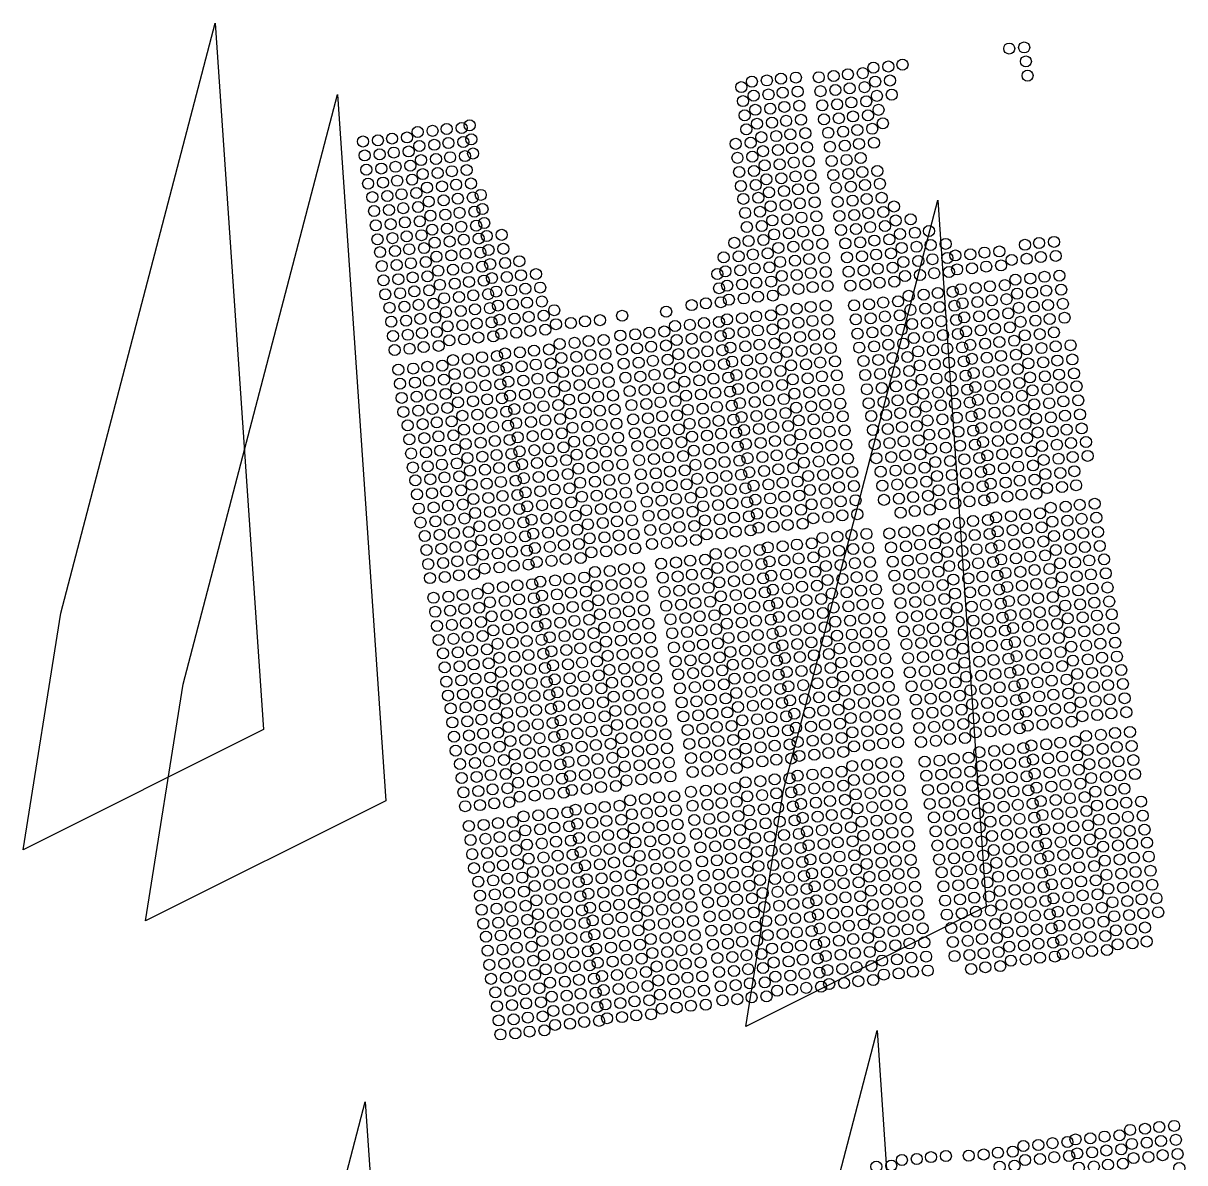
# Model space of a CAD drawing. Header units: inches. Extents: x -133 to 1452, y -237 to 1791.
# Drawn here: x 219.9 to 571.2, y 339.3 to 683.9 of the extents above; entities that cross this region are included whole.
import ezdxf

# ---------------------------------------------------------------- set-up
doc = ezdxf.new("R2010")
doc.units = ezdxf.units.IN
doc.header["$MEASUREMENT"] = 0

msp = doc.modelspace()

# ---------------------------------------------------------------- linework, layer by layer
for p, q in [((231.28, 505.57), (277.93, 683.94)), ((277.93, 683.94), (292.58, 470.33)), ((268.27, 484.05), (314.92, 662.42)), ((314.92, 662.42), (329.57, 448.81)), ((449.85, 452.07), (496.51, 630.44)), ((496.51, 630.44), (511.15, 416.83)), ((219.89, 434.01), (231.28, 505.57)), ((256.88, 412.49), (268.27, 484.05)), ((292.58, 470.33), (219.89, 434.01)), ((438.46, 380.51), (449.85, 452.07)), ((329.57, 448.81), (256.88, 412.49)), ((511.15, 416.83), (438.46, 380.51)), ((431.49, 201.02), (478.14, 379.39)), ((478.14, 379.39), (492.79, 165.78)), ((276.64, 179.46), (323.3, 357.82)), ((323.3, 357.82), (337.94, 144.22))]:
    msp.add_line(p, q)
for centre in [(522.62, 676.62), (518.1, 676.28), (477.04, 670.51), (481.55, 670.85), (485.83, 671.39), (523.14, 672.39), (440.27, 666.29), (444.79, 666.63), (449.07, 667.17), (453.58, 667.51), (460.51, 667.62), (465.02, 667.96), (469.31, 668.5), (473.82, 668.84), (477.56, 666.28), (482.07, 666.62), (523.65, 668.1), (437.06, 664.62), (445.3, 662.4), (449.59, 662.94), (454.1, 663.28), (461.03, 663.39), (465.54, 663.73), (469.83, 664.27), (474.34, 664.61), (482.58, 662.32), (437.57, 660.39), (440.79, 662.06), (454.61, 658.98), (461.54, 659.1), (466.05, 659.44), (470.34, 659.98), (474.85, 660.31), (478.07, 661.98), (438.09, 656.1), (441.3, 657.77), (445.82, 658.11), (450.1, 658.64), (470.85, 655.75), (475.37, 656.08), (478.58, 657.75), (347.97, 651.94), (352.48, 652.28), (354.92, 653.07), (438.6, 651.87), (441.82, 653.54), (446.33, 653.88), (450.62, 654.42), (455.13, 654.75), (462.06, 654.87), (466.57, 655.21), (476.66, 652.02), (479.88, 653.69), (327.16, 648.52), (331.45, 649.06), (335.96, 649.4), (339.18, 651.07), (343.69, 651.4), (355.44, 648.85), (443.12, 649.48), (447.63, 649.81), (451.91, 650.35), (456.43, 650.69), (463.36, 650.81), (467.87, 651.15), (472.15, 651.68), (322.65, 648.18), (331.96, 644.83), (336.48, 645.17), (339.69, 646.84), (344.21, 647.18), (348.49, 647.72), (353, 648.05), (435.39, 647.47), (439.9, 647.81), (443.64, 645.25), (448.15, 645.59), (452.43, 646.12), (456.94, 646.46), (463.87, 646.58), (468.39, 646.92), (472.67, 647.46), (477.18, 647.79), (323.17, 643.95), (327.68, 644.29), (340.21, 642.54), (344.72, 642.88), (349, 643.42), (353.51, 643.76), (355.95, 644.55), (435.91, 643.24), (440.42, 643.58), (448.66, 641.29), (452.94, 641.83), (457.46, 642.17), (464.39, 642.28), (468.9, 642.62), (473.18, 643.16), (323.68, 639.65), (328.19, 639.99), (332.48, 640.53), (336.99, 640.87), (340.72, 638.31), (345.24, 638.65), (349.52, 639.19), (354.03, 639.53), (436.42, 638.94), (440.93, 639.28), (444.15, 640.95), (457.97, 637.94), (464.9, 638.05), (469.42, 638.39), (473.7, 638.93), (478.21, 639.27), (324.2, 635.43), (328.71, 635.76), (332.99, 636.3), (337.51, 636.64), (342.02, 634.25), (346.53, 634.59), (350.82, 635.13), (355.33, 635.47), (436.94, 634.71), (441.45, 635.05), (444.67, 636.72), (449.18, 637.06), (453.46, 637.6), (470.2, 634.5), (474.48, 635.04), (478.99, 635.38), (325.5, 631.36), (330.01, 631.7), (334.29, 632.24), (338.8, 632.58), (351.33, 630.9), (355.85, 631.24), (358.28, 632.03), (437.71, 630.82), (442.23, 631.16), (445.44, 632.83), (449.96, 633.17), (454.24, 633.71), (458.75, 634.05), (465.68, 634.16), (475, 630.81), (479.51, 631.15), (330.53, 627.47), (334.81, 628.01), (339.32, 628.35), (342.54, 630.02), (347.05, 630.36), (358.8, 627.74), (445.96, 628.6), (450.48, 628.94), (454.76, 629.48), (459.27, 629.82), (466.2, 629.93), (470.71, 630.27), (483.24, 628.52), (326.01, 627.14), (335.32, 623.72), (339.83, 624.06), (343.05, 625.73), (347.56, 626.07), (351.85, 626.61), (356.36, 626.94), (438.23, 626.59), (442.75, 626.93), (446.47, 624.3), (450.99, 624.64), (455.27, 625.18), (459.78, 625.52), (466.71, 625.63), (471.23, 625.97), (475.51, 626.51), (480.02, 626.85), (483.76, 624.29), (488.27, 624.63), (326.52, 622.84), (331.04, 623.18), (343.57, 621.5), (348.08, 621.84), (352.36, 622.38), (356.88, 622.71), (359.31, 623.51), (438.74, 622.3), (443.26, 622.63), (451.5, 620.41), (455.79, 620.95), (460.3, 621.29), (467.23, 621.41), (471.74, 621.74), (476.03, 622.28), (480.54, 622.62), (485.05, 620.23), (489.57, 620.57), (493.85, 621.11), (327.04, 618.61), (331.56, 618.95), (335.84, 619.49), (340.35, 619.83), (344.35, 617.6), (348.86, 617.94), (353.14, 618.48), (357.66, 618.82), (360.09, 619.61), (364.61, 619.95), (434.98, 617.53), (439.26, 618.07), (443.77, 618.41), (446.99, 620.07), (457.08, 616.89), (461.6, 617.23), (468.53, 617.34), (473.04, 617.68), (477.32, 618.22), (481.84, 618.56), (494.37, 616.88), (498.88, 617.22), (522.87, 616.94), (527.15, 617.48), (531.66, 617.82), (327.82, 614.72), (332.33, 615.06), (336.62, 615.6), (341.13, 615.93), (344.87, 613.37), (349.38, 613.71), (353.66, 614.25), (358.17, 614.59), (360.61, 615.38), (365.12, 615.72), (436.28, 613.47), (440.56, 614.01), (445.07, 614.34), (448.29, 616.01), (452.8, 616.35), (473.56, 613.45), (477.84, 613.99), (482.35, 614.33), (485.57, 616), (490.08, 616.34), (501.83, 613.71), (506.34, 614.05), (510.62, 614.59), (515.14, 614.93), (527.67, 613.25), (532.18, 613.59), (328.34, 610.49), (332.85, 610.83), (337.14, 611.37), (341.65, 611.71), (354.17, 609.96), (358.69, 610.3), (361.12, 611.09), (365.64, 611.43), (369.92, 611.97), (431.76, 613.13), (441.08, 609.78), (445.59, 610.11), (448.81, 611.78), (453.32, 612.12), (457.6, 612.66), (462.12, 613), (469.05, 613.12), (478.35, 609.7), (482.87, 610.04), (486.08, 611.71), (490.6, 612.05), (494.88, 612.58), (499.39, 612.92), (506.86, 609.82), (511.14, 610.36), (515.65, 610.7), (518.87, 612.37), (523.38, 612.71), (328.85, 606.19), (333.36, 606.53), (337.65, 607.07), (342.16, 607.41), (345.38, 609.08), (349.89, 609.42), (361.64, 606.86), (366.15, 607.2), (370.44, 607.74), (374.95, 608.08), (429.84, 608.11), (432.28, 608.9), (436.79, 609.24), (449.32, 607.49), (453.83, 607.83), (458.11, 608.37), (462.63, 608.71), (469.56, 608.82), (474.07, 609.16), (486.6, 607.48), (491.11, 607.82), (495.4, 608.36), (499.91, 608.69), (502.35, 609.49), (519.98, 606.4), (524.5, 606.73), (528.78, 607.27), (533.29, 607.61), (338.16, 602.84), (342.68, 603.18), (345.89, 604.85), (350.41, 605.19), (354.69, 605.73), (359.2, 606.07), (362.94, 602.8), (367.45, 603.14), (371.73, 603.68), (376.25, 604.01), (430.36, 603.81), (432.79, 604.6), (437.31, 604.94), (441.59, 605.48), (446.1, 605.82), (449.84, 603.26), (454.35, 603.6), (458.63, 604.14), (463.15, 604.48), (470.07, 604.59), (474.59, 604.93), (478.87, 605.47), (483.38, 605.81), (501.02, 602.72), (503.46, 603.51), (507.97, 603.85), (512.25, 604.39), (516.77, 604.73), (529.3, 603.04), (533.81, 603.38), (329.37, 601.96), (333.88, 602.3), (343.97, 599.12), (347.19, 600.79), (351.7, 601.13), (355.99, 601.67), (360.5, 602.01), (372.25, 599.45), (376.76, 599.79), (426.36, 599.24), (430.87, 599.58), (433.31, 600.37), (437.82, 600.71), (442.11, 601.25), (446.62, 601.59), (479.98, 599.49), (484.5, 599.83), (487.71, 601.5), (492.23, 601.84), (496.51, 602.38), (503.98, 599.28), (508.49, 599.62), (512.77, 600.16), (517.28, 600.5), (520.5, 602.17), (525.01, 602.5), (534.32, 599.09), (330.67, 597.9), (335.18, 598.24), (339.46, 598.78), (347.71, 596.56), (352.22, 596.9), (356.51, 597.44), (361.02, 597.78), (363.46, 598.57), (367.97, 598.91), (380.49, 597.16), (414.35, 596.7), (422.08, 598.7), (446.06, 595.61), (449.28, 597.28), (453.79, 597.62), (458.07, 598.16), (462.59, 598.5), (471.19, 598.61), (475.7, 598.95), (485.01, 595.6), (488.23, 597.27), (492.74, 597.61), (497.03, 598.15), (501.54, 598.49), (513.28, 595.86), (517.8, 596.2), (521.01, 597.87), (525.53, 598.21), (529.81, 598.75), (331.18, 593.67), (335.7, 594.01), (339.98, 594.55), (344.49, 594.89), (348.22, 592.26), (352.73, 592.6), (357.02, 593.14), (361.53, 593.48), (363.97, 594.27), (368.48, 594.61), (372.76, 595.15), (377.28, 595.49), (381.01, 592.93), (385.52, 593.27), (389.81, 593.81), (394.32, 594.15), (401.04, 595.48), (417.01, 592.39), (421.52, 592.73), (425.8, 593.27), (430.32, 593.6), (432.75, 594.4), (437.27, 594.73), (441.55, 595.27), (449.8, 593.05), (454.31, 593.39), (458.59, 593.93), (463.11, 594.27), (471.7, 594.38), (476.22, 594.72), (480.5, 595.26), (488.74, 592.98), (493.25, 593.31), (497.54, 593.85), (502.05, 594.19), (504.49, 594.98), (509, 595.32), (521.53, 593.64), (526.04, 593.98), (530.33, 594.52), (534.84, 594.86), (331.7, 589.38), (336.21, 589.72), (340.49, 590.26), (345, 590.59), (357.54, 588.91), (362.05, 589.25), (364.49, 590.04), (369, 590.38), (373.28, 590.92), (377.79, 591.26), (400.48, 589.5), (404.99, 589.84), (409.28, 590.38), (413.79, 590.72), (426.32, 589.04), (430.83, 589.38), (433.27, 590.17), (437.78, 590.51), (442.07, 591.04), (446.58, 591.38), (450.31, 588.76), (454.82, 589.1), (459.1, 589.64), (463.62, 589.98), (472.22, 590.09), (476.73, 590.43), (481.01, 590.97), (485.52, 591.31), (489.26, 588.75), (493.77, 589.09), (498.06, 589.62), (502.57, 589.96), (505.01, 590.75), (509.52, 591.09), (513.8, 591.63), (518.31, 591.97), (522.83, 589.58), (527.34, 589.92), (531.62, 590.46), (332.21, 585.15), (336.73, 585.49), (341.01, 586.03), (345.52, 586.37), (348.74, 588.04), (353.25, 588.37), (378.91, 585.28), (382.12, 586.95), (386.64, 587.29), (390.92, 587.83), (395.43, 588.17), (401, 585.27), (405.51, 585.61), (409.8, 586.15), (414.31, 586.49), (417.53, 588.16), (422.04, 588.5), (431.35, 585.08), (433.78, 585.87), (438.3, 586.21), (442.58, 586.75), (447.09, 587.09), (459.62, 585.41), (464.13, 585.75), (472.73, 585.86), (477.25, 586.2), (481.53, 586.74), (486.04, 587.08), (499.35, 585.56), (503.87, 585.9), (506.3, 586.69), (510.82, 587.03), (515.1, 587.57), (519.61, 587.91), (523.35, 585.35), (527.86, 585.69), (532.14, 586.23), (536.65, 586.57), (349.85, 582.06), (354.36, 582.4), (358.65, 582.94), (363.16, 583.27), (365.6, 584.07), (370.11, 584.41), (374.39, 584.94), (382.64, 582.72), (387.15, 583.06), (391.44, 583.6), (395.95, 583.94), (410.31, 581.85), (414.82, 582.19), (418.04, 583.86), (422.55, 584.2), (426.83, 584.74), (434.3, 581.64), (438.81, 581.98), (443.1, 582.52), (447.61, 582.86), (450.83, 584.53), (455.34, 584.87), (465.43, 581.68), (474.03, 581.8), (478.54, 582.14), (482.83, 582.68), (487.34, 583.02), (490.56, 584.69), (495.07, 585.02), (504.38, 581.67), (506.82, 582.46), (511.33, 582.8), (515.62, 583.34), (520.13, 583.68), (532.65, 581.93), (537.17, 582.27), (333.33, 579.17), (337.84, 579.51), (342.12, 580.05), (346.63, 580.39), (354.88, 578.17), (359.16, 578.71), (363.68, 579.05), (366.11, 579.84), (370.63, 580.18), (374.91, 580.72), (379.42, 581.05), (383.15, 578.43), (387.67, 578.77), (391.95, 579.31), (396.46, 579.65), (401.51, 580.98), (406.02, 581.32), (418.55, 579.63), (423.07, 579.97), (427.35, 580.51), (431.86, 580.85), (444.39, 578.46), (448.91, 578.8), (452.12, 580.47), (456.64, 580.81), (460.92, 581.35), (483.34, 578.45), (487.86, 578.79), (491.07, 580.46), (495.59, 580.79), (499.87, 581.33), (507.33, 578.17), (511.85, 578.51), (516.13, 579.05), (520.64, 579.39), (523.86, 581.06), (528.37, 581.39), (537.68, 578.04), (333.84, 574.94), (338.36, 575.28), (342.64, 575.82), (347.15, 576.16), (350.37, 577.83), (364.19, 574.75), (366.63, 575.54), (371.14, 575.88), (375.42, 576.42), (379.94, 576.76), (388.18, 574.54), (392.47, 575.08), (396.98, 575.42), (402.03, 576.75), (406.54, 577.09), (410.82, 577.63), (415.34, 577.96), (419.85, 575.57), (424.36, 575.91), (428.65, 576.45), (433.16, 576.79), (435.6, 577.58), (440.11, 577.92), (449.42, 574.57), (452.64, 576.24), (457.15, 576.58), (461.44, 577.12), (465.95, 577.46), (474.55, 577.57), (479.06, 577.91), (488.37, 574.49), (491.59, 576.16), (496.1, 576.5), (500.38, 577.04), (504.9, 577.38), (516.65, 574.82), (521.16, 575.16), (524.38, 576.83), (528.89, 577.17), (533.17, 577.7), (338.87, 570.99), (343.15, 571.53), (347.66, 571.86), (350.88, 573.53), (355.39, 573.87), (359.68, 574.41), (367.14, 571.31), (371.66, 571.65), (375.94, 572.19), (380.45, 572.53), (383.67, 574.2), (393.76, 571.02), (398.28, 571.36), (403.33, 572.69), (407.84, 573.02), (412.12, 573.56), (416.63, 573.9), (420.37, 571.34), (424.88, 571.68), (429.17, 572.22), (433.68, 572.56), (436.12, 573.35), (440.63, 573.69), (444.91, 574.23), (453.15, 571.94), (457.67, 572.28), (461.95, 572.82), (466.46, 573.16), (475.06, 573.27), (479.57, 573.61), (483.86, 574.15), (492.1, 571.93), (496.62, 572.27), (500.9, 572.81), (505.41, 573.15), (507.85, 573.94), (512.36, 574.28), (521.94, 571.26), (525.15, 572.93), (529.67, 573.27), (533.95, 573.81), (538.46, 574.15), (334.36, 570.65), (348.18, 567.63), (351.4, 569.3), (355.91, 569.64), (360.19, 570.18), (364.71, 570.52), (372.95, 567.59), (377.24, 568.13), (381.75, 568.47), (384.97, 570.14), (389.48, 570.48), (403.84, 568.46), (408.36, 568.8), (412.64, 569.33), (417.15, 569.67), (429.68, 567.93), (434.19, 568.27), (436.63, 569.06), (441.14, 569.4), (445.42, 569.93), (449.94, 570.27), (453.67, 567.71), (458.18, 568.05), (462.47, 568.59), (466.98, 568.93), (475.58, 569.04), (480.09, 569.38), (484.37, 569.92), (488.89, 570.26), (492.88, 568.04), (497.4, 568.38), (501.68, 568.92), (506.19, 569.25), (508.63, 570.05), (513.14, 570.38), (517.42, 570.92), (525.67, 568.7), (530.19, 569.04), (534.47, 569.58), (538.98, 569.92), (334.87, 566.42), (339.39, 566.76), (343.67, 567.3), (352.7, 565.24), (357.21, 565.58), (361.49, 566.12), (366, 566.46), (368.44, 567.25), (382.27, 564.24), (385.49, 565.91), (390, 566.25), (394.28, 566.79), (398.79, 567.13), (404.36, 564.16), (408.87, 564.5), (413.15, 565.04), (417.66, 565.38), (420.88, 567.05), (425.39, 567.39), (434.71, 564.04), (437.15, 564.83), (441.66, 565.17), (445.94, 565.71), (450.45, 566.04), (458.96, 564.16), (463.25, 564.7), (467.76, 565.04), (476.36, 565.15), (480.87, 565.49), (485.15, 566.03), (489.67, 566.37), (497.91, 564.15), (502.2, 564.69), (506.71, 565.03), (509.15, 565.82), (513.66, 566.16), (517.94, 566.7), (522.46, 567.03), (526.18, 564.41), (530.7, 564.75), (534.98, 565.29), (539.49, 565.63), (336.17, 562.36), (340.68, 562.7), (344.97, 563.23), (349.48, 563.57), (353.21, 561.01), (357.73, 561.35), (362.01, 561.89), (366.52, 562.23), (368.96, 563.02), (373.47, 563.36), (377.76, 563.9), (386, 561.61), (390.51, 561.95), (394.79, 562.49), (399.31, 562.83), (413.67, 560.81), (418.18, 561.15), (421.4, 562.82), (425.91, 563.16), (430.2, 563.7), (437.92, 560.93), (442.44, 561.27), (446.72, 561.81), (451.23, 562.15), (454.45, 563.82), (463.76, 560.47), (468.28, 560.81), (476.88, 560.92), (481.39, 561.26), (485.67, 561.8), (490.18, 562.14), (493.4, 563.81), (507.22, 560.73), (509.66, 561.52), (514.17, 561.86), (518.45, 562.4), (522.97, 562.74), (531.22, 560.52), (535.5, 561.06), (540.01, 561.4), (336.69, 558.13), (341.2, 558.47), (345.48, 559.01), (350, 559.34), (358.24, 557.06), (362.52, 557.6), (367.03, 557.94), (369.47, 558.73), (373.98, 559.07), (378.27, 559.61), (382.78, 559.94), (386.51, 557.38), (391.03, 557.72), (395.31, 558.26), (399.82, 558.6), (404.87, 559.93), (409.39, 560.27), (418.96, 557.26), (422.18, 558.93), (426.69, 559.26), (430.97, 559.8), (435.49, 560.14), (442.95, 557.04), (447.24, 557.58), (451.75, 557.92), (454.97, 559.59), (459.48, 559.93), (481.9, 556.97), (486.18, 557.5), (490.7, 557.84), (493.91, 559.51), (498.43, 559.85), (502.71, 560.39), (510.18, 557.29), (514.69, 557.63), (518.97, 558.17), (523.49, 558.51), (526.7, 560.18), (536.8, 557), (541.31, 557.33), (337.2, 553.83), (341.71, 554.17), (346, 554.71), (350.51, 555.05), (353.73, 556.72), (367.55, 553.71), (369.99, 554.5), (374.5, 554.84), (378.78, 555.38), (383.3, 555.71), (387.29, 553.49), (391.81, 553.83), (396.09, 554.37), (400.6, 554.71), (405.65, 556.04), (410.17, 556.38), (414.45, 556.92), (422.7, 554.7), (427.21, 555.03), (431.49, 555.57), (436, 555.91), (438.44, 556.7), (452.26, 553.63), (455.48, 555.3), (459.99, 555.63), (464.28, 556.17), (468.79, 556.51), (477.39, 556.63), (491.21, 553.61), (494.43, 555.28), (498.94, 555.62), (503.23, 556.16), (507.74, 556.5), (515.99, 553.57), (520.27, 554.11), (524.78, 554.45), (528, 556.12), (532.51, 556.46), (342.23, 549.94), (346.51, 550.48), (351.03, 550.82), (354.24, 552.49), (358.76, 552.83), (363.04, 553.37), (370.77, 550.6), (375.28, 550.94), (379.56, 551.48), (384.08, 551.82), (396.61, 550.14), (401.12, 550.48), (406.17, 551.81), (410.68, 552.15), (414.97, 552.69), (419.48, 553.03), (423.21, 550.4), (427.72, 550.74), (432, 551.28), (436.52, 551.62), (438.95, 552.41), (443.47, 552.75), (447.75, 553.29), (456, 551.07), (460.51, 551.41), (464.79, 551.94), (469.31, 552.28), (477.91, 552.4), (482.42, 552.74), (486.7, 553.28), (495.73, 551.22), (500.24, 551.56), (504.52, 552.1), (509.04, 552.44), (511.47, 553.23), (525.3, 550.22), (528.52, 551.89), (533.03, 552.23), (537.31, 552.77), (541.83, 553.11), (337.72, 549.6), (347.29, 546.59), (351.81, 546.93), (355.02, 548.6), (359.54, 548.93), (363.82, 549.47), (368.33, 549.81), (375.8, 546.71), (380.08, 547.25), (384.59, 547.59), (387.81, 549.26), (392.32, 549.6), (406.68, 547.51), (411.2, 547.85), (415.48, 548.39), (419.99, 548.73), (428.24, 546.51), (432.52, 547.05), (437.03, 547.39), (439.47, 548.18), (443.98, 548.52), (448.27, 549.06), (452.78, 549.4), (457.29, 547.01), (461.81, 547.34), (466.09, 547.88), (470.6, 548.22), (479.2, 548.34), (483.72, 548.67), (488, 549.21), (492.51, 549.55), (496.25, 546.99), (500.76, 547.33), (505.04, 547.87), (509.55, 548.21), (511.99, 549), (516.5, 549.34), (520.79, 549.88), (529.03, 547.59), (533.54, 547.93), (537.82, 548.47), (338.5, 545.71), (343.01, 546.05), (355.54, 544.37), (360.05, 544.71), (364.34, 545.24), (368.85, 545.58), (371.29, 546.37), (380.59, 542.96), (385.11, 543.3), (388.32, 544.97), (392.84, 545.3), (397.12, 545.84), (401.63, 546.18), (407.2, 543.28), (411.71, 543.62), (416, 544.16), (420.51, 544.5), (423.73, 546.17), (433.82, 542.99), (438.33, 543.33), (440.77, 544.12), (445.28, 544.46), (449.56, 545), (454.08, 545.34), (462.33, 543.11), (466.61, 543.65), (471.12, 543.99), (479.72, 544.11), (484.23, 544.45), (488.52, 544.99), (493.03, 545.32), (501.27, 543.04), (505.55, 543.58), (510.07, 543.92), (512.5, 544.71), (517.02, 545.05), (521.3, 545.59), (525.81, 545.92), (529.55, 543.36), (534.06, 543.7), (538.34, 544.24), (339.01, 541.48), (343.53, 541.82), (347.81, 542.36), (352.32, 542.7), (356.05, 540.07), (360.56, 540.41), (364.85, 540.95), (369.36, 541.29), (371.8, 542.08), (376.31, 542.42), (388.84, 540.74), (393.35, 541.08), (397.64, 541.62), (402.15, 541.95), (413.01, 539.56), (417.29, 540.1), (421.81, 540.44), (425.02, 542.11), (429.54, 542.45), (441.29, 539.89), (445.8, 540.23), (450.08, 540.77), (454.6, 541.11), (457.81, 542.78), (467.12, 539.36), (471.63, 539.7), (480.23, 539.81), (484.74, 540.15), (489.03, 540.69), (493.54, 541.03), (496.76, 542.7), (510.58, 539.69), (513.02, 540.48), (517.53, 540.82), (521.82, 541.36), (526.33, 541.69), (339.53, 537.18), (344.04, 537.52), (348.32, 538.06), (352.83, 538.4), (356.57, 535.84), (361.08, 536.18), (365.37, 536.72), (369.88, 537.06), (372.32, 537.85), (376.83, 538.19), (381.11, 538.73), (385.62, 539.07), (390.14, 536.68), (394.65, 537.01), (398.93, 537.55), (403.45, 537.89), (408.5, 539.22), (417.81, 535.87), (422.32, 536.21), (425.54, 537.88), (430.05, 538.22), (434.34, 538.76), (438.85, 539.1), (446.31, 535.93), (450.59, 536.47), (455.11, 536.81), (458.32, 538.48), (462.84, 538.82), (485.26, 535.92), (489.55, 536.46), (494.06, 536.8), (497.28, 538.47), (501.79, 538.81), (506.07, 539.35), (530.64, 537.42), (535.16, 537.76), (539.44, 538.3), (543.95, 538.63), (340.04, 532.96), (344.56, 533.29), (348.84, 533.83), (353.35, 534.17), (366.66, 532.66), (371.18, 533), (373.61, 533.79), (378.13, 534.13), (382.41, 534.67), (386.92, 535.01), (390.66, 532.45), (395.17, 532.79), (399.45, 533.32), (403.96, 533.66), (409.02, 534.99), (413.53, 535.33), (426.05, 533.59), (430.57, 533.92), (434.85, 534.46), (439.36, 534.8), (441.8, 535.59), (455.62, 532.58), (458.84, 534.25), (463.35, 534.59), (467.64, 535.13), (472.15, 535.47), (498.37, 532.52), (502.88, 532.86), (507.17, 533.4), (511.68, 533.74), (514.12, 534.53), (518.63, 534.87), (522.91, 535.41), (527.43, 535.75), (531.16, 533.19), (535.67, 533.53), (539.96, 534.07), (544.47, 534.41), (341.34, 528.89), (345.85, 529.23), (350.14, 529.77), (354.65, 530.11), (357.87, 531.78), (362.38, 532.12), (374.13, 529.56), (378.64, 529.9), (382.93, 530.44), (387.44, 530.78), (399.96, 529.03), (404.48, 529.37), (409.53, 530.7), (414.04, 531.04), (418.32, 531.58), (422.84, 531.92), (426.57, 529.36), (431.08, 529.7), (435.37, 530.23), (439.88, 530.57), (442.32, 531.37), (446.83, 531.7), (451.11, 532.24), (470.4, 529.18), (474.92, 529.52), (481.85, 529.64), (486.36, 529.97), (490.64, 530.51), (495.15, 530.85), (507.68, 529.17), (512.2, 529.51), (514.63, 530.3), (519.15, 530.64), (523.43, 531.18), (527.94, 531.52), (531.67, 528.89), (536.19, 529.23), (540.47, 529.77), (544.98, 530.11), (350.65, 525.54), (355.17, 525.88), (358.38, 527.55), (362.9, 527.89), (367.18, 528.43), (371.69, 528.77), (379.16, 525.6), (383.44, 526.14), (387.95, 526.48), (391.17, 528.15), (395.68, 528.49), (410.04, 526.47), (414.56, 526.81), (418.84, 527.35), (423.35, 527.69), (445.08, 525.42), (449.59, 525.76), (453.88, 526.3), (458.39, 526.64), (461.61, 528.31), (466.12, 528.64), (482.36, 525.41), (486.88, 525.75), (491.16, 526.29), (495.67, 526.62), (498.89, 528.29), (503.4, 528.63), (515.15, 526.01), (519.66, 526.35), (523.94, 526.88), (528.45, 527.22), (540.99, 525.54), (545.5, 525.88), (341.86, 524.66), (346.37, 525), (358.9, 523.26), (363.41, 523.6), (367.69, 524.13), (372.21, 524.47), (374.64, 525.26), (383.96, 521.91), (388.47, 522.25), (391.69, 523.92), (396.2, 524.26), (400.48, 524.8), (404.99, 525.14), (429.34, 523.41), (433.85, 523.75), (438.13, 524.29), (442.64, 524.63), (454.39, 522.07), (458.91, 522.41), (462.13, 524.08), (466.64, 524.41), (470.92, 524.95), (475.43, 525.29), (491.67, 521.99), (496.18, 522.33), (499.4, 524), (503.91, 524.34), (508.2, 524.88), (512.71, 525.22), (520.18, 522.12), (524.46, 522.66), (528.97, 522.99), (532.19, 524.66), (536.7, 525), (546.8, 521.82), (342.37, 520.37), (346.88, 520.71), (351.17, 521.25), (355.68, 521.59), (359.41, 519.03), (363.93, 519.37), (368.21, 519.91), (372.72, 520.24), (375.16, 521.04), (379.67, 521.37), (397.29, 518.31), (401.58, 518.85), (406.09, 519.19), (412.81, 520.52), (417.32, 520.86), (421.61, 521.4), (426.12, 521.74), (429.85, 519.18), (434.37, 519.52), (438.65, 520.06), (443.16, 520.4), (445.6, 521.19), (450.11, 521.53), (462.64, 519.78), (467.15, 520.12), (471.43, 520.66), (475.95, 521), (482.88, 521.11), (487.39, 521.45), (499.92, 519.77), (504.43, 520.11), (508.71, 520.65), (513.23, 520.99), (515.66, 521.78), (525.76, 518.59), (530.27, 518.93), (533.49, 520.6), (538, 520.94), (542.28, 521.48), (342.89, 516.14), (347.4, 516.48), (351.68, 517.02), (356.2, 517.36), (376.26, 515.09), (380.77, 515.43), (385.05, 515.97), (389.56, 516.31), (392.78, 517.98), (406.61, 514.96), (413.33, 516.29), (417.84, 516.63), (422.12, 517.17), (426.64, 517.51), (430.37, 514.89), (434.88, 515.22), (439.16, 515.76), (443.67, 516.1), (446.11, 516.89), (450.62, 517.23), (454.91, 517.77), (459.42, 518.11), (463.15, 515.55), (467.67, 515.89), (471.95, 516.43), (476.46, 516.77), (483.39, 516.88), (487.91, 517.22), (492.19, 517.76), (496.7, 518.1), (501.22, 515.71), (505.73, 516.05), (510.01, 516.59), (514.52, 516.92), (516.96, 517.72), (521.47, 518.05), (534, 516.37), (538.52, 516.71), (542.8, 517.25), (547.31, 517.59), (357.29, 511.41), (360.51, 513.08), (365.02, 513.42), (369.31, 513.96), (373.82, 514.3), (385.57, 511.74), (390.08, 512.08), (393.3, 513.75), (397.81, 514.09), (402.1, 514.62), (413.84, 512), (418.35, 512.34), (422.64, 512.88), (427.15, 513.22), (439.68, 511.53), (444.19, 511.87), (446.63, 512.66), (451.14, 513), (455.42, 513.54), (459.94, 513.88), (464.45, 511.49), (468.96, 511.83), (473.25, 512.37), (477.76, 512.71), (484.69, 512.82), (489.2, 513.16), (493.49, 513.7), (498, 514.04), (501.73, 511.48), (506.25, 511.82), (510.53, 512.36), (515.04, 512.7), (517.48, 513.49), (521.99, 513.83), (526.27, 514.37), (530.79, 514.7), (534.52, 512.08), (539.03, 512.42), (543.31, 512.96), (547.83, 513.3), (343.98, 510.19), (348.5, 510.53), (352.78, 511.07), (361.03, 508.85), (365.54, 509.19), (369.82, 509.73), (374.34, 510.07), (376.77, 510.86), (381.29, 511.2), (390.59, 507.78), (393.81, 509.45), (398.32, 509.79), (402.61, 510.33), (407.12, 510.67), (414.36, 507.77), (418.87, 508.11), (423.15, 508.65), (427.67, 508.99), (430.88, 510.66), (435.4, 511), (445.49, 507.81), (447.93, 508.6), (452.44, 508.94), (456.72, 509.48), (461.23, 509.82), (473.77, 508.14), (478.28, 508.48), (485.21, 508.59), (489.72, 508.93), (494, 509.47), (498.52, 509.81), (511.04, 508.06), (515.55, 508.4), (517.99, 509.19), (522.5, 509.53), (526.79, 510.07), (531.3, 510.41), (535.03, 507.85), (539.55, 508.19), (543.83, 508.73), (548.34, 509.07), (344.5, 505.96), (349.02, 506.3), (353.3, 506.84), (357.81, 507.18), (361.54, 504.56), (366.05, 504.89), (370.34, 505.43), (374.85, 505.77), (377.29, 506.56), (381.8, 506.9), (386.08, 507.44), (394.33, 505.22), (398.84, 505.56), (403.12, 506.1), (407.64, 506.44), (424.45, 504.59), (428.96, 504.93), (432.18, 506.6), (436.69, 506.93), (440.98, 507.47), (448.44, 504.37), (452.96, 504.71), (457.24, 505.25), (461.75, 505.59), (464.97, 507.26), (469.48, 507.6), (485.72, 504.3), (490.23, 504.64), (494.52, 505.17), (499.03, 505.51), (502.25, 507.18), (506.76, 507.52), (518.51, 504.96), (523.02, 505.3), (527.3, 505.84), (531.82, 506.18), (540.33, 504.29), (544.61, 504.83), (549.12, 505.17), (345.01, 501.67), (349.53, 502.01), (353.81, 502.55), (358.32, 502.89), (370.85, 501.21), (375.37, 501.54), (377.8, 502.34), (382.32, 502.67), (386.6, 503.21), (391.11, 503.55), (395.63, 501.16), (400.14, 501.5), (404.42, 502.04), (408.93, 502.38), (415.65, 503.71), (420.17, 504.05), (432.7, 502.37), (437.21, 502.7), (441.49, 503.24), (446.01, 503.58), (457.75, 500.96), (462.26, 501.3), (465.48, 502.97), (469.99, 503.3), (474.28, 503.84), (478.79, 504.18), (495.03, 500.95), (499.55, 501.28), (502.76, 502.95), (507.28, 503.29), (511.56, 503.83), (516.07, 504.17), (519.29, 501.07), (523.8, 501.41), (528.08, 501.95), (532.6, 502.29), (535.81, 503.96), (549.64, 500.94), (345.53, 497.44), (350.04, 497.78), (354.33, 498.32), (358.84, 498.66), (362.06, 500.33), (366.57, 500.67), (376.66, 497.48), (379.1, 498.27), (383.61, 498.61), (387.9, 499.15), (392.41, 499.49), (400.66, 497.27), (404.94, 497.81), (409.45, 498.15), (416.17, 499.48), (420.69, 499.82), (424.97, 500.36), (429.48, 500.7), (433.21, 498.07), (437.72, 498.41), (442.01, 498.95), (446.52, 499.29), (448.96, 500.08), (453.47, 500.42), (466, 498.74), (470.51, 499.08), (474.79, 499.61), (479.31, 499.95), (486.24, 500.07), (490.75, 500.41), (500.32, 497.39), (503.54, 499.06), (508.06, 499.4), (512.34, 499.94), (516.85, 500.28), (528.6, 497.72), (533.11, 498.06), (536.33, 499.73), (540.84, 500.07), (545.13, 500.6), (351.34, 493.72), (355.62, 494.26), (360.14, 494.6), (363.35, 496.27), (367.87, 496.6), (372.15, 497.14), (379.62, 494.04), (384.13, 494.38), (388.41, 494.92), (392.93, 495.26), (396.14, 496.93), (409.96, 493.85), (416.68, 495.18), (421.2, 495.52), (425.48, 496.06), (429.99, 496.4), (433.73, 493.84), (438.24, 494.18), (442.52, 494.72), (447.04, 495.06), (449.47, 495.85), (453.99, 496.19), (458.27, 496.73), (462.78, 497.07), (466.78, 494.84), (471.29, 495.18), (475.57, 495.72), (480.09, 496.06), (487.02, 496.17), (491.53, 496.51), (495.81, 497.05), (504.06, 494.83), (508.57, 495.17), (512.86, 495.71), (517.37, 496.05), (519.81, 496.84), (524.32, 497.18), (533.63, 493.76), (536.84, 495.43), (541.36, 495.77), (545.64, 496.31), (550.15, 496.65), (346.83, 493.38), (360.66, 490.37), (363.87, 492.04), (368.39, 492.38), (372.67, 492.91), (377.18, 493.25), (388.93, 490.63), (393.44, 490.97), (396.66, 492.64), (401.17, 492.97), (405.45, 493.51), (417.2, 490.95), (421.71, 491.29), (426, 491.83), (430.51, 492.17), (439.02, 490.29), (443.3, 490.83), (447.82, 491.16), (450.25, 491.96), (454.77, 492.3), (459.05, 492.83), (463.56, 493.17), (467.3, 490.61), (471.81, 490.95), (476.09, 491.49), (480.6, 491.83), (487.53, 491.94), (492.05, 492.28), (496.33, 492.82), (500.84, 493.16), (504.57, 490.54), (509.08, 490.87), (513.37, 491.41), (517.88, 491.75), (520.32, 492.54), (524.83, 492.88), (529.11, 493.42), (537.36, 491.2), (541.87, 491.54), (546.16, 492.08), (550.67, 492.42), (347.35, 489.15), (351.86, 489.49), (356.14, 490.03), (364.38, 487.74), (368.9, 488.08), (373.18, 488.62), (377.69, 488.96), (380.13, 489.75), (384.64, 490.09), (393.96, 486.74), (397.17, 488.41), (401.69, 488.75), (405.97, 489.29), (410.48, 489.62), (417.98, 487.06), (422.49, 487.4), (426.78, 487.94), (431.29, 488.28), (434.51, 489.95), (448.33, 486.94), (450.77, 487.73), (455.28, 488.07), (459.57, 488.61), (464.08, 488.94), (472.32, 486.66), (476.6, 487.2), (481.12, 487.54), (488.05, 487.65), (492.56, 487.99), (496.84, 488.53), (501.35, 488.87), (513.89, 487.19), (518.4, 487.52), (520.84, 488.32), (525.35, 488.65), (529.63, 489.19), (534.14, 489.53), (538.66, 487.14), (543.17, 487.48), (547.45, 488.02), (551.97, 488.36), (347.86, 484.85), (352.37, 485.19), (356.65, 485.73), (361.17, 486.07), (364.9, 483.51), (369.42, 483.85), (373.7, 484.39), (378.21, 484.73), (380.65, 485.52), (385.16, 485.86), (389.44, 486.4), (397.95, 484.51), (402.47, 484.85), (406.75, 485.39), (411.26, 485.73), (423.01, 483.17), (427.29, 483.71), (431.81, 484.05), (435.02, 485.72), (439.54, 486.06), (443.82, 486.6), (451.28, 483.43), (455.79, 483.77), (460.08, 484.31), (464.59, 484.65), (467.81, 486.32), (481.63, 483.31), (488.56, 483.42), (493.08, 483.76), (497.36, 484.3), (501.87, 484.64), (505.09, 486.31), (509.6, 486.65), (519.7, 483.46), (522.13, 484.25), (526.65, 484.59), (530.93, 485.13), (535.44, 485.47), (543.69, 483.25), (547.97, 483.79), (552.48, 484.13), (348.38, 480.63), (352.89, 480.96), (357.17, 481.5), (361.69, 481.84), (370.19, 479.96), (374.48, 480.5), (378.99, 480.84), (381.43, 481.63), (385.94, 481.97), (390.22, 482.5), (394.74, 482.84), (398.47, 480.28), (402.98, 480.62), (407.27, 481.16), (411.78, 481.5), (418.5, 482.83), (432.32, 479.75), (435.54, 481.42), (440.05, 481.76), (444.33, 482.3), (448.85, 482.64), (460.6, 480.08), (465.11, 480.42), (468.33, 482.09), (472.84, 482.43), (477.12, 482.97), (494.37, 479.7), (498.66, 480.24), (503.17, 480.58), (506.39, 482.25), (510.9, 482.58), (515.18, 483.12), (522.65, 480.02), (527.16, 480.36), (531.45, 480.9), (535.96, 481.24), (539.18, 482.91), (553, 479.83), (349.16, 476.73), (353.67, 477.07), (357.95, 477.61), (362.46, 477.95), (365.68, 479.62), (374.99, 476.27), (379.51, 476.61), (381.94, 477.4), (386.46, 477.74), (390.74, 478.28), (395.25, 478.61), (403.5, 476.33), (407.78, 476.87), (412.29, 477.21), (419.01, 478.54), (423.52, 478.88), (427.81, 479.42), (436.05, 477.19), (440.57, 477.53), (444.85, 478.07), (449.36, 478.41), (451.8, 479.2), (456.31, 479.54), (466.41, 476.36), (469.62, 478.03), (474.14, 478.37), (478.42, 478.91), (482.93, 479.25), (489.86, 479.36), (503.69, 476.35), (506.9, 478.02), (511.42, 478.36), (515.7, 478.89), (520.21, 479.23), (531.96, 476.61), (536.47, 476.95), (539.69, 478.62), (544.2, 478.95), (548.48, 479.49), (354.19, 472.84), (358.47, 473.38), (362.98, 473.72), (366.2, 475.39), (370.71, 475.73), (382.46, 473.1), (386.97, 473.44), (391.25, 473.98), (395.77, 474.32), (398.98, 475.99), (408.3, 472.64), (412.81, 472.98), (419.53, 474.31), (424.04, 474.65), (428.32, 475.19), (432.84, 475.52), (437.35, 473.13), (441.86, 473.47), (446.15, 474.01), (450.66, 474.35), (453.1, 475.14), (457.61, 475.48), (461.89, 476.02), (470.14, 473.8), (474.65, 474.14), (478.94, 474.68), (483.45, 475.02), (490.38, 475.13), (494.89, 475.47), (499.17, 476.01), (507.42, 473.72), (511.93, 474.06), (516.21, 474.6), (520.72, 474.94), (523.16, 475.73), (527.67, 476.07), (536.99, 472.72), (540.21, 474.39), (544.72, 474.73), (549, 475.27), (553.51, 475.6), (349.67, 472.5), (363.49, 469.42), (366.71, 471.09), (371.22, 471.43), (375.51, 471.97), (380.02, 472.31), (387.49, 469.21), (391.77, 469.75), (396.28, 470.09), (399.5, 471.76), (404.01, 472.1), (420.83, 470.25), (425.34, 470.59), (429.62, 471.12), (434.13, 471.46), (442.38, 469.24), (446.66, 469.78), (451.18, 470.12), (453.61, 470.91), (458.13, 471.25), (462.41, 471.79), (466.92, 472.13), (470.65, 469.5), (475.17, 469.84), (479.45, 470.38), (483.96, 470.72), (490.89, 470.83), (495.4, 471.17), (499.69, 471.71), (504.2, 472.05), (507.93, 469.49), (512.45, 469.83), (516.73, 470.37), (521.24, 470.71), (523.68, 471.5), (528.19, 471.84), (532.48, 472.38), (550.11, 469.29), (554.63, 469.63), (350.19, 468.21), (354.7, 468.55), (358.98, 469.09), (367.23, 466.86), (371.74, 467.2), (376.02, 467.74), (380.54, 468.08), (382.97, 468.87), (393.07, 465.69), (397.58, 466.03), (400.8, 467.7), (405.31, 468.04), (409.59, 468.58), (414.11, 468.92), (421.34, 466.02), (425.86, 466.36), (430.14, 466.9), (434.65, 467.23), (437.87, 468.9), (451.69, 465.83), (454.13, 466.62), (458.64, 466.96), (462.92, 467.5), (467.44, 467.83), (475.68, 465.61), (479.97, 466.15), (484.48, 466.49), (491.41, 466.61), (495.92, 466.94), (500.2, 467.48), (504.72, 467.82), (529.3, 465.86), (533.59, 466.4), (538.1, 466.74), (541.32, 468.41), (545.83, 468.75), (350.7, 463.98), (355.22, 464.32), (359.5, 464.86), (364.01, 465.2), (368.53, 462.8), (373.04, 463.14), (377.32, 463.68), (381.83, 464.02), (384.27, 464.81), (388.78, 465.15), (401.31, 463.47), (405.83, 463.81), (410.11, 464.35), (414.62, 464.69), (430.65, 462.6), (435.16, 462.94), (438.38, 464.61), (442.89, 464.95), (447.18, 465.49), (454.64, 462.39), (459.16, 462.73), (463.44, 463.27), (467.95, 463.6), (471.17, 465.27), (509.05, 463.51), (513.56, 463.85), (517.84, 464.39), (522.35, 464.73), (524.79, 465.52), (534.11, 462.17), (538.62, 462.51), (541.84, 464.18), (546.35, 464.52), (550.63, 465.06), (555.14, 465.4), (352, 459.92), (356.51, 460.26), (360.8, 460.79), (365.31, 461.13), (369.04, 458.57), (373.56, 458.91), (377.84, 459.45), (382.35, 459.79), (384.79, 460.58), (389.3, 460.92), (393.58, 461.46), (398.1, 461.8), (401.83, 459.17), (406.34, 459.51), (410.62, 460.05), (415.14, 460.39), (421.86, 461.72), (426.37, 462.06), (435.68, 458.71), (438.9, 460.38), (443.41, 460.72), (447.69, 461.26), (452.21, 461.6), (470.61, 459.3), (475.13, 459.64), (479.41, 460.18), (483.92, 460.51), (492.52, 460.63), (497.03, 460.97), (501.32, 461.51), (505.83, 461.84), (509.56, 459.29), (514.08, 459.62), (518.36, 460.16), (522.87, 460.5), (525.31, 461.29), (529.82, 461.63), (542.35, 459.88), (546.86, 460.22), (551.14, 460.76), (555.66, 461.1), (352.52, 455.69), (357.03, 456.03), (361.31, 456.57), (365.83, 456.9), (378.35, 455.16), (382.86, 455.5), (385.3, 456.29), (389.81, 456.63), (394.1, 457.17), (398.61, 457.5), (406.86, 455.28), (411.14, 455.82), (415.65, 456.16), (422.37, 457.49), (426.89, 457.83), (431.17, 458.37), (447.14, 455.28), (451.65, 455.62), (454.09, 456.41), (458.6, 456.75), (462.88, 457.29), (467.4, 457.63), (471.13, 455.07), (475.64, 455.41), (479.93, 455.95), (484.44, 456.28), (493.04, 456.4), (497.55, 456.74), (501.83, 457.28), (506.35, 457.62), (514.59, 455.33), (518.87, 455.87), (523.38, 456.21), (525.82, 457), (530.33, 457.34), (534.62, 457.88), (539.13, 458.22), (542.87, 455.66), (547.38, 455.99), (551.66, 456.53), (556.17, 456.87), (357.54, 451.73), (361.83, 452.27), (366.34, 452.61), (369.56, 454.28), (374.07, 454.62), (385.82, 452.06), (390.33, 452.4), (394.61, 452.94), (399.13, 453.28), (402.34, 454.94), (426.33, 451.85), (430.61, 452.39), (435.12, 452.73), (438.34, 454.4), (442.85, 454.74), (454.6, 452.18), (459.12, 452.52), (463.4, 453.06), (467.91, 453.4), (480.44, 451.65), (484.95, 451.99), (493.55, 452.1), (498.06, 452.44), (502.35, 452.98), (506.86, 453.32), (510.08, 454.99), (519.39, 451.64), (523.9, 451.98), (526.34, 452.77), (530.85, 453.11), (535.14, 453.65), (539.65, 453.99), (544.16, 451.59), (548.67, 451.93), (552.96, 452.47), (353.03, 451.39), (362.34, 448.04), (366.86, 448.38), (370.07, 450.05), (374.59, 450.39), (378.87, 450.93), (383.38, 451.27), (403.46, 448.97), (407.97, 449.31), (412.25, 449.85), (416.77, 450.18), (421.82, 451.52), (431.13, 448.16), (435.64, 448.5), (438.86, 450.17), (443.37, 450.51), (447.65, 451.05), (452.17, 451.39), (459.63, 448.22), (463.91, 448.76), (468.43, 449.1), (471.64, 450.77), (476.16, 451.11), (498.58, 448.21), (502.86, 448.75), (507.38, 449.09), (510.59, 450.76), (515.11, 451.1), (527.64, 448.71), (532.15, 449.05), (536.43, 449.59), (540.94, 449.92), (553.48, 448.24), (557.99, 448.58), (353.55, 447.16), (358.06, 447.5), (379.98, 444.95), (384.49, 445.29), (386.93, 446.08), (391.44, 446.42), (395.73, 446.96), (400.24, 447.3), (403.97, 444.74), (408.49, 445.08), (412.77, 445.62), (417.28, 445.96), (422.33, 447.29), (426.85, 447.62), (439.37, 445.88), (443.88, 446.22), (448.17, 446.76), (452.68, 447.09), (455.12, 447.89), (464.43, 444.53), (468.94, 444.87), (472.16, 446.54), (476.67, 446.88), (480.96, 447.42), (485.47, 447.76), (494.07, 447.87), (504.16, 444.69), (508.67, 445.03), (511.89, 446.7), (516.4, 447.04), (520.69, 447.58), (525.2, 447.92), (532.67, 444.82), (536.95, 445.36), (541.46, 445.7), (544.68, 447.37), (549.19, 447.7), (354.66, 441.19), (359.17, 441.52), (363.46, 442.06), (367.97, 442.4), (371.19, 444.07), (375.7, 444.41), (385.01, 441.06), (387.45, 441.85), (391.96, 442.19), (396.24, 442.73), (400.76, 443.07), (413.28, 441.32), (417.79, 441.66), (422.85, 442.99), (427.36, 443.33), (431.64, 443.87), (436.15, 444.21), (439.89, 441.65), (444.4, 441.99), (448.68, 442.53), (453.2, 442.87), (455.63, 443.66), (460.15, 444), (473.46, 442.48), (477.97, 442.82), (482.25, 443.36), (486.77, 443.7), (495.36, 443.81), (499.88, 444.15), (512.41, 442.47), (516.92, 442.81), (521.2, 443.35), (525.72, 443.69), (528.15, 444.48), (537.46, 441.06), (541.97, 441.4), (545.19, 443.07), (549.7, 443.41), (553.99, 443.95), (558.5, 444.29), (363.97, 437.83), (368.49, 438.17), (371.7, 439.84), (376.22, 440.18), (380.5, 440.72), (387.96, 437.56), (392.47, 437.89), (396.76, 438.43), (401.27, 438.77), (404.49, 440.44), (409, 440.78), (423.36, 438.76), (427.88, 439.1), (432.16, 439.64), (436.67, 439.98), (441.19, 437.59), (445.7, 437.93), (449.98, 438.47), (454.49, 438.8), (456.93, 439.6), (461.44, 439.93), (465.73, 440.47), (470.24, 440.81), (473.98, 438.25), (478.49, 438.59), (482.77, 439.13), (487.28, 439.47), (495.88, 439.58), (500.4, 439.92), (504.68, 440.46), (509.19, 440.8), (512.92, 438.18), (517.43, 438.51), (521.72, 439.05), (526.23, 439.39), (528.67, 440.18), (533.18, 440.52), (545.71, 438.84), (550.22, 439.18), (554.51, 439.72), (559.02, 440.06), (355.18, 436.96), (359.69, 437.3), (372.21, 435.55), (376.73, 435.89), (381.01, 436.43), (385.52, 436.76), (397.27, 434.21), (401.79, 434.54), (405, 436.21), (409.52, 436.55), (413.8, 437.09), (418.31, 437.43), (424.66, 434.7), (429.17, 435.04), (433.46, 435.58), (437.97, 435.92), (450.5, 434.24), (455.01, 434.57), (457.45, 435.37), (461.96, 435.7), (466.24, 436.24), (470.76, 436.58), (479, 434.3), (483.28, 434.84), (487.8, 435.17), (496.39, 435.29), (500.91, 435.63), (505.19, 436.17), (509.7, 436.51), (517.95, 434.28), (522.23, 434.82), (526.75, 435.16), (529.18, 435.95), (533.7, 436.29), (537.98, 436.83), (542.49, 437.17), (546.49, 434.95), (551, 435.29), (555.28, 435.83), (559.8, 436.16), (355.69, 432.66), (360.2, 433), (364.48, 433.54), (369, 433.88), (372.73, 431.32), (377.25, 431.66), (381.53, 432.2), (386.04, 432.54), (388.48, 433.33), (392.99, 433.67), (403.08, 430.48), (406.3, 432.15), (410.81, 432.49), (415.1, 433.03), (419.61, 433.37), (425.18, 430.47), (429.69, 430.81), (433.97, 431.35), (438.49, 431.69), (441.7, 433.36), (446.22, 433.7), (457.96, 431.07), (462.47, 431.41), (466.76, 431.95), (471.27, 432.29), (474.49, 433.96), (483.8, 430.61), (488.31, 430.95), (496.91, 431.06), (501.43, 431.4), (505.71, 431.94), (510.22, 432.28), (513.44, 433.95), (523.01, 430.93), (527.53, 431.27), (529.96, 432.06), (534.48, 432.4), (538.76, 432.94), (543.27, 433.28), (547.01, 430.72), (551.52, 431.06), (555.8, 431.6), (560.32, 431.94), (356.21, 428.43), (360.72, 428.77), (365, 429.31), (369.52, 429.65), (374.03, 427.26), (378.54, 427.6), (382.83, 428.14), (387.34, 428.47), (389.78, 429.27), (394.29, 429.6), (398.57, 430.14), (406.82, 427.92), (411.33, 428.26), (415.61, 428.8), (420.13, 429.14), (434.49, 427.05), (439, 427.39), (442.22, 429.06), (446.73, 429.4), (451.01, 429.94), (455.52, 430.28), (462.99, 427.18), (467.27, 427.72), (471.79, 428.06), (475, 429.73), (479.52, 430.07), (489.09, 427.05), (497.69, 427.17), (502.2, 427.5), (506.49, 428.04), (511, 428.38), (514.22, 430.05), (518.73, 430.39), (528.04, 427.04), (530.48, 427.83), (534.99, 428.17), (539.28, 428.71), (543.79, 429.05), (556.31, 427.3), (560.83, 427.64), (357.5, 424.37), (362.02, 424.71), (366.3, 425.25), (370.81, 425.59), (383.34, 423.91), (387.86, 424.25), (390.29, 425.04), (394.81, 425.38), (399.09, 425.91), (403.6, 426.25), (407.33, 423.63), (411.84, 423.97), (416.13, 424.51), (420.64, 424.85), (425.69, 426.18), (430.2, 426.51), (442.73, 424.83), (447.25, 425.17), (451.53, 425.71), (456.04, 426.05), (458.48, 426.84), (468.05, 423.83), (472.57, 424.17), (475.78, 425.83), (480.3, 426.17), (484.58, 426.71), (507.01, 423.81), (511.52, 424.15), (514.74, 425.82), (519.25, 426.16), (523.53, 426.7), (530.99, 423.54), (535.51, 423.87), (539.79, 424.41), (544.3, 424.75), (547.52, 426.42), (552.03, 426.76), (358.02, 420.14), (362.53, 420.48), (366.82, 421.02), (371.33, 421.36), (374.55, 423.03), (379.06, 423.37), (388.37, 419.95), (390.81, 420.74), (395.32, 421.08), (399.6, 421.62), (404.11, 421.96), (416.64, 420.28), (421.16, 420.62), (426.21, 421.95), (430.72, 422.29), (435, 422.82), (439.52, 423.16), (443.51, 420.94), (448.03, 421.28), (452.31, 421.82), (456.82, 422.16), (459.26, 422.95), (463.77, 423.29), (473.08, 419.94), (476.3, 421.61), (480.81, 421.94), (485.1, 422.48), (489.61, 422.82), (498.21, 422.94), (502.72, 423.28), (515.25, 421.53), (519.76, 421.87), (524.04, 422.41), (528.56, 422.74), (540.31, 420.19), (544.82, 420.52), (548.04, 422.19), (552.55, 422.53), (556.83, 423.07), (561.34, 423.41), (367.33, 416.72), (371.84, 417.06), (375.06, 418.73), (379.57, 419.07), (383.86, 419.61), (391.32, 416.51), (395.84, 416.85), (400.12, 417.39), (404.63, 417.73), (407.85, 419.4), (412.36, 419.74), (421.94, 416.72), (426.99, 418.05), (431.5, 418.39), (435.78, 418.93), (440.3, 419.27), (444.03, 416.71), (448.54, 417.05), (452.83, 417.59), (457.34, 417.93), (459.78, 418.72), (464.29, 419.06), (468.57, 419.6), (476.81, 417.31), (481.33, 417.65), (485.61, 418.19), (490.12, 418.53), (498.72, 418.64), (503.23, 418.98), (507.52, 419.52), (512.03, 419.86), (515.76, 417.3), (520.28, 417.64), (524.56, 418.18), (529.07, 418.52), (531.51, 419.31), (536.02, 419.65), (546.12, 416.46), (549.33, 418.13), (553.85, 418.47), (558.13, 419.01), (562.64, 419.35), (358.53, 415.85), (363.05, 416.18), (375.58, 414.5), (380.09, 414.84), (384.37, 415.38), (388.89, 415.72), (396.61, 412.96), (400.9, 413.5), (405.41, 413.84), (408.63, 415.51), (413.14, 415.84), (417.42, 416.38), (427.5, 413.82), (432.02, 414.16), (436.3, 414.7), (440.81, 415.04), (453.34, 413.29), (457.85, 413.63), (460.29, 414.42), (464.8, 414.76), (469.08, 415.3), (473.6, 415.64), (477.33, 413.08), (481.84, 413.42), (486.13, 413.96), (490.64, 414.3), (499.24, 414.41), (503.75, 414.75), (508.03, 415.29), (512.55, 415.63), (517.06, 413.24), (521.57, 413.58), (525.86, 414.12), (530.37, 414.45), (532.81, 415.25), (537.32, 415.58), (541.6, 416.12), (549.85, 413.9), (554.36, 414.24), (558.65, 414.78), (563.16, 415.12), (359.05, 411.62), (363.56, 411.96), (367.85, 412.5), (372.36, 412.83), (376.36, 410.61), (380.87, 410.95), (385.15, 411.49), (389.66, 411.83), (392.1, 412.62), (405.93, 409.61), (409.15, 411.28), (413.66, 411.61), (417.94, 412.15), (422.45, 412.49), (428.02, 409.53), (432.53, 409.87), (436.81, 410.41), (441.32, 410.75), (444.54, 412.42), (449.05, 412.75), (458.37, 409.4), (460.81, 410.19), (465.32, 410.53), (469.6, 411.07), (474.11, 411.41), (487.42, 409.9), (491.94, 410.24), (500.54, 410.35), (505.05, 410.69), (509.33, 411.23), (513.84, 411.57), (526.38, 409.89), (530.89, 410.23), (533.33, 411.02), (537.84, 411.36), (542.12, 411.89), (546.63, 412.23), (550.36, 409.61), (554.88, 409.95), (559.16, 410.49), (359.83, 407.72), (364.34, 408.06), (368.63, 408.6), (373.14, 408.94), (376.87, 406.38), (381.39, 406.72), (385.67, 407.26), (390.18, 407.6), (392.62, 408.39), (397.13, 408.73), (401.42, 409.27), (409.66, 406.98), (414.17, 407.32), (418.45, 407.86), (422.97, 408.2), (437.33, 406.18), (441.84, 406.52), (445.06, 408.19), (449.57, 408.52), (453.86, 409.06), (462.1, 406.13), (466.62, 406.47), (470.9, 407.01), (475.41, 407.35), (478.63, 409.02), (483.14, 409.36), (492.45, 406.01), (501.05, 406.12), (505.57, 406.46), (509.85, 407), (514.36, 407.34), (517.58, 409.01), (522.09, 409.35), (531.4, 405.93), (533.84, 406.72), (538.35, 407.06), (542.63, 407.6), (547.15, 407.94), (559.68, 406.26), (360.35, 403.49), (364.86, 403.83), (369.14, 404.37), (373.66, 404.71), (381.9, 402.42), (386.18, 402.96), (390.69, 403.3), (393.13, 404.09), (397.64, 404.43), (401.93, 404.97), (406.44, 405.31), (410.18, 402.75), (414.69, 403.09), (418.97, 403.63), (423.48, 403.97), (428.53, 405.3), (433.05, 405.64), (443.14, 402.46), (446.36, 404.12), (450.87, 404.46), (455.15, 405), (459.67, 405.34), (471.42, 402.78), (475.93, 403.12), (479.15, 404.79), (483.66, 405.13), (487.94, 405.67), (510.36, 402.7), (514.87, 403.04), (518.09, 404.71), (522.6, 405.05), (526.89, 405.59), (534.36, 402.49), (538.87, 402.83), (543.15, 403.37), (547.66, 403.71), (550.88, 405.38), (555.39, 405.72), (360.86, 399.2), (365.37, 399.54), (369.66, 400.08), (374.17, 400.42), (377.39, 402.09), (391.21, 399.07), (393.65, 399.86), (398.16, 400.2), (402.45, 400.74), (406.96, 401.08), (415.98, 399.03), (420.27, 399.57), (424.78, 399.91), (429.83, 401.24), (434.34, 401.58), (438.63, 402.12), (446.87, 399.9), (451.39, 400.23), (455.67, 400.77), (460.18, 401.11), (462.62, 401.9), (467.13, 402.24), (479.66, 400.5), (484.17, 400.83), (488.45, 401.37), (492.97, 401.71), (501.57, 401.83), (506.08, 402.16), (518.61, 400.48), (523.12, 400.82), (527.41, 401.36), (531.92, 401.7), (370.17, 395.85), (374.69, 396.19), (377.9, 397.86), (382.42, 398.2), (386.7, 398.73), (394.95, 395.8), (399.46, 396.14), (403.74, 396.68), (408.25, 397.02), (411.47, 398.69), (420.79, 395.34), (425.3, 395.68), (430.35, 397.01), (434.86, 397.35), (439.14, 397.89), (443.66, 398.23), (447.39, 395.6), (451.9, 395.94), (456.18, 396.48), (460.7, 396.82), (463.13, 397.61), (467.64, 397.95), (471.93, 398.49), (476.44, 398.83), (480.18, 396.27), (484.69, 396.6), (488.97, 397.14), (493.48, 397.48), (506.6, 397.94), (510.88, 398.48), (515.39, 398.81), (361.38, 394.97), (365.89, 395.31), (375.98, 392.13), (379.2, 393.8), (383.71, 394.13), (388, 394.67), (392.51, 395.01), (399.98, 391.91), (404.26, 392.45), (408.77, 392.79), (411.99, 394.46), (416.5, 394.8), (430.86, 392.71), (435.37, 393.05), (439.66, 393.59), (444.17, 393.93), (456.7, 392.25), (461.21, 392.59), (463.65, 393.38), (468.16, 393.72), (472.45, 394.26), (476.96, 394.6), (362.68, 390.91), (367.19, 391.25), (371.47, 391.79), (379.72, 389.57), (384.23, 389.9), (388.51, 390.44), (393.03, 390.78), (395.46, 391.57), (409.28, 388.5), (412.5, 390.17), (417.01, 390.5), (421.3, 391.04), (425.81, 391.38), (431.38, 388.48), (435.89, 388.82), (440.17, 389.36), (444.69, 389.7), (447.9, 391.37), (452.42, 391.71), (363.19, 386.68), (367.71, 387.02), (371.99, 387.56), (376.5, 387.9), (380.23, 385.27), (384.74, 385.61), (389.03, 386.15), (393.54, 386.49), (395.98, 387.28), (400.49, 387.62), (404.77, 388.16), (413.02, 385.94), (417.53, 386.28), (421.82, 386.81), (426.33, 387.15), (363.7, 382.38), (368.22, 382.72), (372.5, 383.26), (377.01, 383.6), (385.26, 381.38), (389.54, 381.92), (394.06, 382.26), (396.49, 383.05), (401.01, 383.39), (405.29, 383.93), (409.8, 384.27), (364.22, 378.15), (368.74, 378.49), (373.02, 379.03), (377.53, 379.37), (380.75, 381.04), (563.47, 350.17), (567.98, 350.5), (538.15, 346.4), (542.66, 346.74), (546.94, 347.28), (551.46, 347.62), (554.67, 349.29), (559.19, 349.63), (568.5, 346.28), (519.19, 342.72), (522.4, 344.39), (526.92, 344.73), (531.2, 345.27), (535.71, 345.61), (547.46, 343.05), (551.98, 343.39), (555.19, 345.06), (559.71, 345.4), (563.99, 345.94), (485.64, 340.18), (490.15, 340.51), (494.43, 341.05), (498.95, 341.39), (505.88, 341.51), (510.39, 341.84), (514.67, 342.38), (522.92, 340.16), (527.43, 340.5), (531.72, 341.04), (536.23, 341.38), (538.67, 342.17), (543.18, 342.51), (555.7, 340.76), (560.22, 341.1), (564.5, 341.64), (569.01, 341.98), (477.91, 338.17), (482.42, 338.51), (515.19, 338.16), (519.7, 338.49), (539.18, 337.88), (543.69, 338.22), (547.97, 338.75), (552.49, 339.09), (569.53, 337.75)]:
    msp.add_circle(centre, 1.67)

doc.saveas('drawing.dxf')
